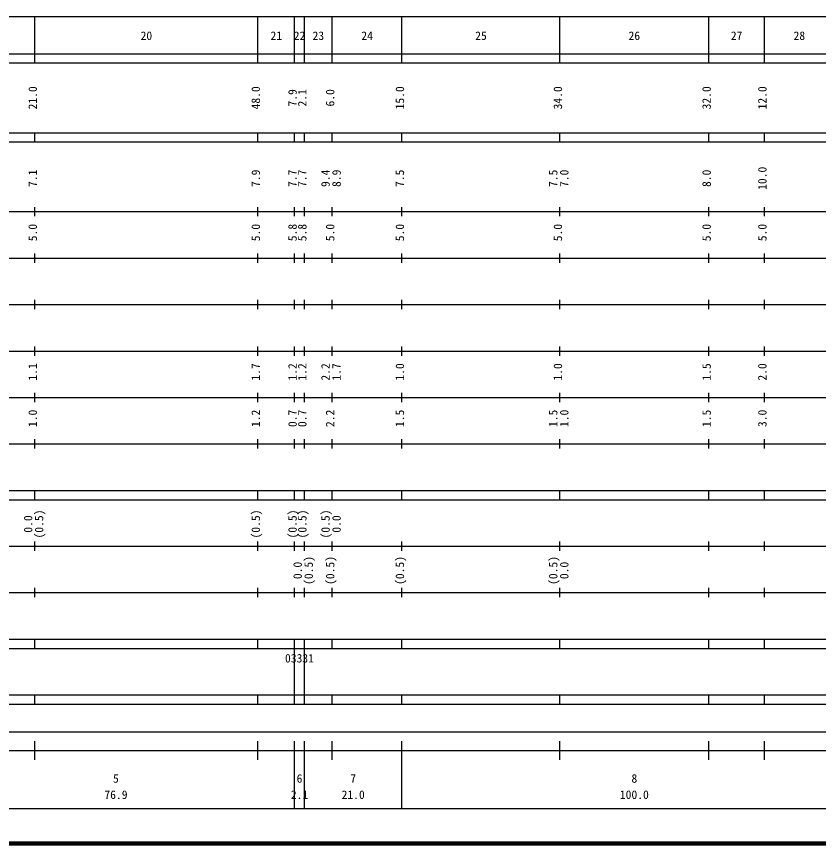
# Model space of a CAD drawing. Units: millimetres on the paper, enlarged 1000 times. Extents: x 40000 to 680000, y 20000 to 380000.
# Drawn here: x 285058 to 457617, y 20000 to 198000 of the extents above; entities that cross this region are included whole.
import ezdxf
from ezdxf.enums import TextEntityAlignment as Align

# ---------------------------------------------------------------- set-up
doc = ezdxf.new("R2010")
doc.units = ezdxf.units.MM
doc.header["$LTSCALE"] = 1000
doc.layers.add('M-TTL', color=2, linetype='Continuous', lineweight=140)
doc.layers.add('M-TTL-BAND', color=7, linetype='Continuous', lineweight=25)
doc.styles.add('ＭＳ ゴシック', font='')
doc.styles.get('ＭＳ ゴシック').set_extended_font_data('MS Gothic')

msp = doc.modelspace()

# ---------------------------------------------------------------- linework, layer by layer
at = {"layer": 'M-TTL'}
msp.add_line((40000, 20000), (680000, 20000), dxfattribs=at)
at = {"layer": 'M-TTL-BAND'}
for p, q in [((68000, 198000), (579000, 198000)), ((289000, 188000), (289000, 198000)), ((337000, 188000), (337000, 198000)), ((344900, 188000), (344900, 198000)), ((347000, 188000), (347000, 198000)), ((353000, 188000), (353000, 198000)), ((368000, 188000), (368000, 198000)), ((402000, 188000), (402000, 198000)), ((434000, 188000), (434000, 198000)), ((446000, 188000), (446000, 198000)), ((40000, 190000), (579000, 190000)), ((40000, 188000), (579000, 188000)), ((40000, 173000), (579000, 173000)), ((289000, 171000), (289000, 173000)), ((337000, 171000), (337000, 173000)), ((344900, 171000), (344900, 173000)), ((347000, 171000), (347000, 173000)), ((353000, 171000), (353000, 173000)), ((368000, 171000), (368000, 173000)), ((402000, 171000), (402000, 173000)), ((434000, 171000), (434000, 173000)), ((446000, 171000), (446000, 173000)), ((40000, 171000), (579000, 171000)), ((289000, 155000), (289000, 157000)), ((337000, 155000), (337000, 157000)), ((344900, 155000), (344900, 157000)), ((347000, 155000), (347000, 157000)), ((353000, 155000), (353000, 157000)), ((368000, 155000), (368000, 157000)), ((402000, 155000), (402000, 157000)), ((434000, 155000), (434000, 157000)), ((446000, 155000), (446000, 157000)), ((40000, 156000), (579000, 156000)), ((46000, 146000), (579000, 146000)), ((289000, 145000), (289000, 147000)), ((337000, 145000), (337000, 147000)), ((344900, 145000), (344900, 147000)), ((347000, 145000), (347000, 147000)), ((353000, 145000), (353000, 147000)), ((368000, 145000), (368000, 147000)), ((402000, 145000), (402000, 147000)), ((434000, 145000), (434000, 147000)), ((446000, 145000), (446000, 147000)), ((52000, 136000), (579000, 136000)), ((289000, 135000), (289000, 137000)), ((337000, 135000), (337000, 137000)), ((344900, 135000), (344900, 137000)), ((347000, 135000), (347000, 137000)), ((353000, 135000), (353000, 137000)), ((368000, 135000), (368000, 137000)), ((402000, 135000), (402000, 137000)), ((434000, 135000), (434000, 137000)), ((446000, 135000), (446000, 137000)), ((289000, 125000), (289000, 127000)), ((337000, 125000), (337000, 127000)), ((344900, 125000), (344900, 127000)), ((347000, 125000), (347000, 127000)), ((353000, 125000), (353000, 127000)), ((368000, 125000), (368000, 127000)), ((402000, 125000), (402000, 127000)), ((434000, 125000), (434000, 127000)), ((446000, 125000), (446000, 127000)), ((46000, 126000), (579000, 126000)), ((52000, 116000), (579000, 116000)), ((289000, 115000), (289000, 117000)), ((337000, 115000), (337000, 117000)), ((344900, 115000), (344900, 117000)), ((347000, 115000), (347000, 117000)), ((353000, 115000), (353000, 117000)), ((368000, 115000), (368000, 117000)), ((402000, 115000), (402000, 117000)), ((434000, 115000), (434000, 117000)), ((446000, 115000), (446000, 117000)), ((289000, 105000), (289000, 107000)), ((337000, 105000), (337000, 107000)), ((344900, 105000), (344900, 107000)), ((347000, 105000), (347000, 107000)), ((353000, 105000), (353000, 107000)), ((368000, 105000), (368000, 107000)), ((402000, 105000), (402000, 107000)), ((434000, 105000), (434000, 107000)), ((446000, 105000), (446000, 107000)), ((46000, 106000), (579000, 106000)), ((40000, 96000), (579000, 96000)), ((289000, 94000), (289000, 96000)), ((337000, 94000), (337000, 96000)), ((344900, 94000), (344900, 96000)), ((347000, 94000), (347000, 96000)), ((353000, 94000), (353000, 96000)), ((368000, 94000), (368000, 96000)), ((402000, 94000), (402000, 96000)), ((434000, 94000), (434000, 96000)), ((446000, 94000), (446000, 96000)), ((40000, 94000), (579000, 94000)), ((49000, 84000), (579000, 84000)), ((289000, 83000), (289000, 85000)), ((337000, 83000), (337000, 85000)), ((344900, 83000), (344900, 85000)), ((347000, 83000), (347000, 85000)), ((353000, 83000), (353000, 85000)), ((368000, 83000), (368000, 85000)), ((402000, 83000), (402000, 85000)), ((434000, 83000), (434000, 85000)), ((446000, 83000), (446000, 85000)), ((289000, 73000), (289000, 75000)), ((337000, 73000), (337000, 75000)), ((344900, 73000), (344900, 75000)), ((347000, 73000), (347000, 75000)), ((353000, 73000), (353000, 75000)), ((368000, 73000), (368000, 75000)), ((402000, 73000), (402000, 75000)), ((434000, 73000), (434000, 75000)), ((446000, 73000), (446000, 75000)), ((40000, 74000), (579000, 74000)), ((40000, 64000), (579000, 64000)), ((289000, 62000), (289000, 64000)), ((337000, 62000), (337000, 64000)), ((344900, 62000), (344900, 64000)), ((347000, 62000), (347000, 64000)), ((353000, 62000), (353000, 64000)), ((368000, 62000), (368000, 64000)), ((402000, 62000), (402000, 64000)), ((434000, 62000), (434000, 64000)), ((446000, 62000), (446000, 64000)), ((40000, 62000), (579000, 62000)), ((344900, 52000), (344900, 62000)), ((347000, 52000), (347000, 62000)), ((40000, 52000), (579000, 52000)), ((289000, 50000), (289000, 52000)), ((337000, 50000), (337000, 52000)), ((344900, 50000), (344900, 52000)), ((347000, 50000), (347000, 52000)), ((353000, 50000), (353000, 52000)), ((368000, 50000), (368000, 52000)), ((402000, 50000), (402000, 52000)), ((434000, 50000), (434000, 52000)), ((446000, 50000), (446000, 52000)), ((40000, 50000), (579000, 50000)), ((240500, 44000), (565000, 44000)), ((289000, 38000), (289000, 42000)), ((337000, 38000), (337000, 42000)), ((344900, 27500), (344900, 42000)), ((347000, 27500), (347000, 42000)), ((353000, 38000), (353000, 42000)), ((368000, 27500), (368000, 42000)), ((402000, 38000), (402000, 42000)), ((434000, 38000), (434000, 42000)), ((446000, 38000), (446000, 42000)), ((40000, 40000), (579000, 40000)), ((68000, 27500), (579000, 27500))]:
    msp.add_line(p, q, dxfattribs=at)

# ---------------------------------------------------------------- texts
at = {"layer": 'M-TTL-BAND', "style": 'ＭＳ ゴシック'}
for s, p in [('20', (313000, 192405)), ('21', (340950, 192405)), ('22', (345950, 192405)), ('23', (350000, 192405)), ('24', (360500, 192405)), ('25', (385000, 192405)), ('26', (418000, 192405)), ('27', (440000, 192405)), ('28', (453500, 192405)), ('5', (306450, 32523)), ('6', (345950, 32523)), ('7', (357500, 32523)), ('8', (418000, 32523)), ('76.9', (306450, 29033)), ('2.1', (345950, 29033)), ('21.0', (357500, 29033)), ('100.0', (418000, 29033))]:
    msp.add_text(s, height=1833, dxfattribs=at).set_placement(p, align=Align.BOTTOM_CENTER)
for s, p in [('21.0', (290000, 180500)), ('48.0', (338000, 180500)), ('7.9', (345900, 180500)), ('2.1', (348000, 180500)), ('6.0', (354000, 180500)), ('15.0', (369000, 180500)), ('34.0', (403000, 180500)), ('32.0', (435000, 180500)), ('12.0', (447000, 180500)), ('7.1', (290000, 163174)), ('7.9', (338000, 163174)), ('7.7', (345900, 163174)), ('7.7', (348000, 163174)), ('9.4', (353000, 163174)), ('8.9', (355370, 163174)), ('7.5', (369000, 163174)), ('7.5', (402000, 163174)), ('7.0', (404370, 163174)), ('8.0', (435000, 163174)), ('10.0', (447000, 163174)), ('5.0', (290000, 151500)), ('5.0', (338000, 151500)), ('5.8', (345900, 151500)), ('5.8', (348000, 151500)), ('5.0', (354000, 151500)), ('5.0', (369000, 151500)), ('5.0', (403000, 151500)), ('5.0', (435000, 151500)), ('5.0', (447000, 151500)), ('1.1', (290000, 121500)), ('1.7', (338000, 121500)), ('1.2', (345900, 121500)), ('1.2', (348000, 121500)), ('2.2', (353000, 121500)), ('1.7', (355370, 121500)), ('1.0', (369000, 121500)), ('1.0', (403000, 121500)), ('1.5', (435000, 121500)), ('2.0', (447000, 121500)), ('1.0', (290000, 111500)), ('1.2', (338000, 111500)), ('0.7', (345900, 111500)), ('0.7', (348000, 111500)), ('2.2', (354000, 111500)), ('1.5', (369000, 111500)), ('1.5', (402000, 111500)), ('1.0', (404370, 111500)), ('1.5', (435000, 111500)), ('3.0', (447000, 111500)), ('(0.5)', (291370, 88764)), ('(0.5)', (338000, 88764)), ('(0.5)', (345900, 88764)), ('(0.5)', (348000, 88764)), ('(0.5)', (353000, 88764)), ('0.0', (289000, 88764)), ('0.0', (355370, 88764)), ('0.0', (347000, 78764)), ('(0.5)', (349370, 78764)), ('(0.5)', (354000, 78764)), ('(0.5)', (369000, 78764)), ('(0.5)', (402000, 78764)), ('0.0', (404370, 78764))]:
    msp.add_text(s, height=1833, rotation=90, dxfattribs=at).set_placement(p, align=Align.BOTTOM_CENTER)
msp.add_text('03331', height=1833, dxfattribs=at).set_placement((342825, 58405), align=Align.BOTTOM_LEFT)

doc.saveas('drawing.dxf')
